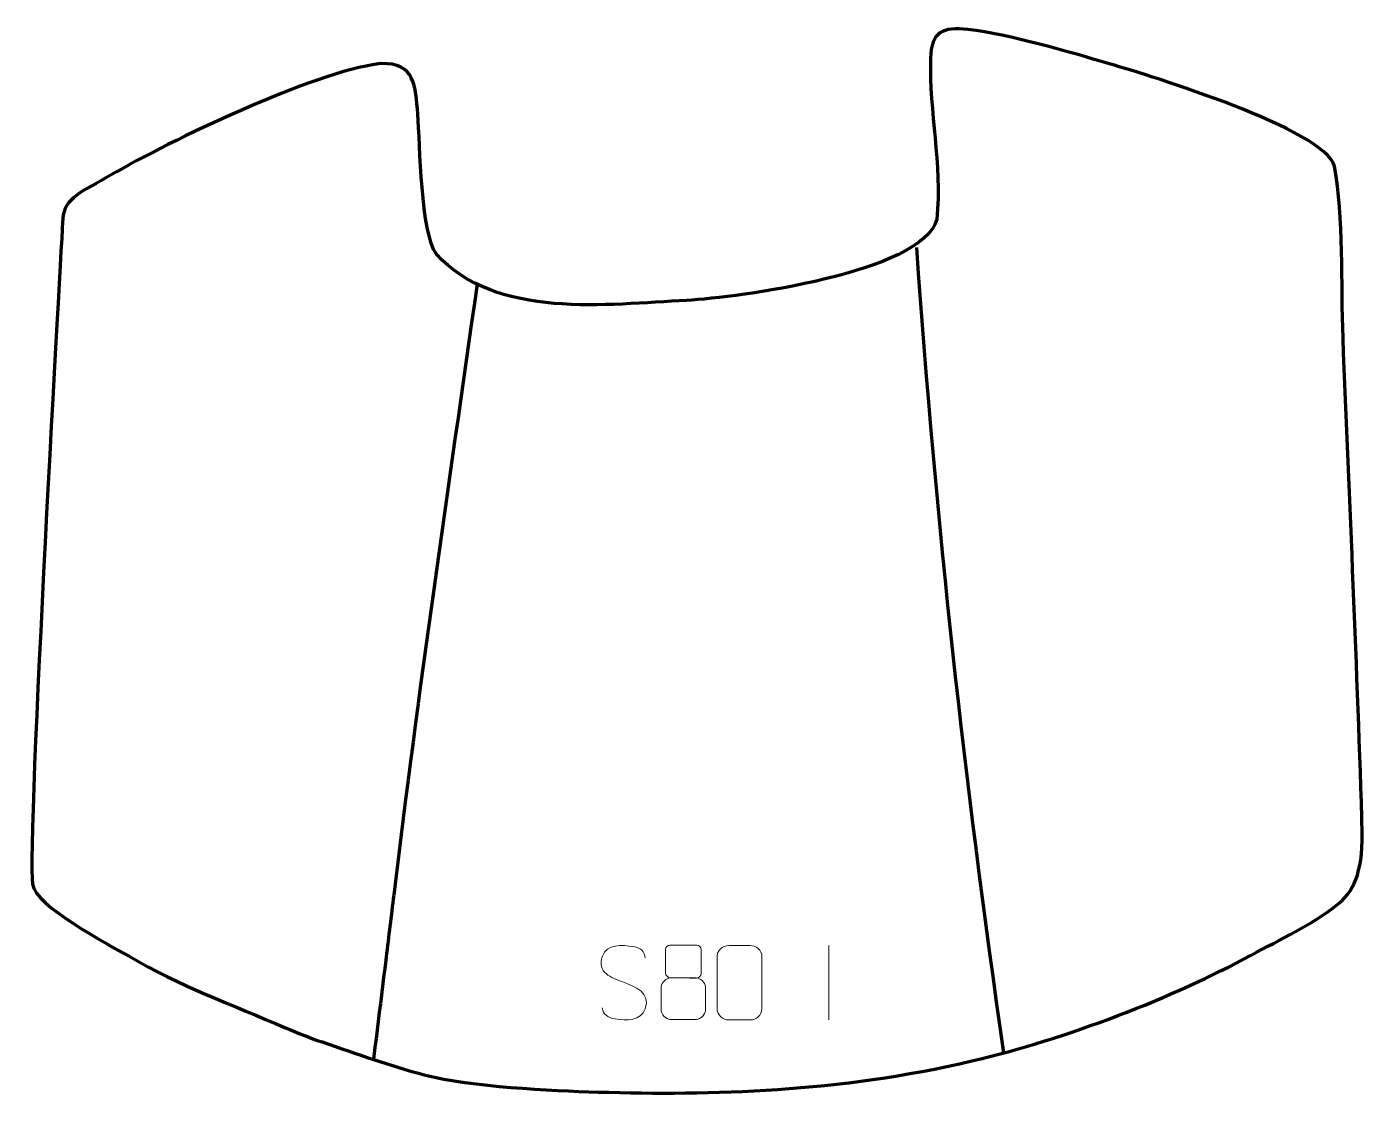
# Model space of a CAD drawing. Header units: millimetres. Extents: x 1013 to 1462, y 299 to 658.
import ezdxf

# ---------------------------------------------------------------- set-up
doc = ezdxf.new("R2010")
doc.units = ezdxf.units.MM
doc.header["$MEASUREMENT"] = 0
doc.layers.add('layer 1', color=7, linetype='Continuous')
doc.layers.add('layer 2', color=7, linetype='Continuous')

msp = doc.modelspace()

# ---------------------------------------------------------------- linework, layer by layer
at = {"layer": 'layer 1', "color": 142, "lineweight": 158}
msp.add_open_spline([(1312.1819, 583.9874), (1318.7273, 490.5282), (1328.2472, 405.8032), (1341.4374, 313.513)], degree=3, dxfattribs=at)
msp.add_open_spline([(1164.6062, 571.6804), (1154.9139, 503.3499), (1144.8338, 435.0923), (1136.5977, 366.5642), (1136.5977, 366.5642), (1135.7642, 359.6018), (1134.9232, 352.6409), (1134.0623, 345.6817), (1134.0623, 345.6817), (1132.7657, 335.2246), (1131.469, 324.7674), (1130.1724, 314.3103), (1130.1724, 314.3103), (1130.1724, 314.3103), (1129.8019, 311.3226), (1129.8019, 311.3226)], degree=3, knots=[0, 0, 0, 0, 0.2, 0.2, 0.2, 0.2, 0.4, 0.4, 0.4, 0.4, 0.6, 0.6, 0.6, 0.6, 1, 1, 1, 1], dxfattribs=at)
at = {"layer": 'layer 1', "color": 250, "lineweight": 9}
for points, knots in [([(1213.8674, 337.2907), (1209.6191, 338.7611), (1204.711, 340.5569), (1206.7161, 346.0772), (1206.7161, 346.0772), (1208.2196, 350.2171), (1213.4332, 349.8286), (1217.0368, 349.2275), (1217.0368, 349.2275), (1219.8974, 348.7503), (1220.7621, 347.5371), (1221.0727, 345.453)], [0, 0, 0, 0, 0.25, 0.25, 0.25, 0.25, 0.5, 0.5, 0.5, 0.5, 1, 1, 1, 1]), ([(1227.914, 348.3016), (1227.914, 346.0886), (1227.914, 342.4063), (1227.914, 340.193), (1227.914, 340.193), (1227.929, 339.6856), (1228.7364, 338.7542), (1229.4365, 338.7554), (1229.4365, 338.7554), (1232.4064, 338.7556), (1235.3766, 338.6707), (1238.347, 338.6704), (1238.347, 338.6704), (1239.1441, 338.6746), (1239.8648, 339.4649), (1239.8622, 340.1856), (1239.8622, 340.1856), (1239.8619, 342.4016), (1239.8619, 346.0863), (1239.8622, 348.3016), (1239.8622, 348.3016), (1239.8437, 349.0124), (1239.2323, 349.7728), (1238.3984, 349.7654), (1238.3984, 349.7654), (1235.3813, 349.7651), (1232.3644, 349.7651), (1229.3478, 349.7654), (1229.3478, 349.7654), (1228.7214, 349.773), (1227.8973, 349.062), (1227.914, 348.3016)], [0, 0, 0, 0, 0.11111111, 0.11111111, 0.11111111, 0.11111111, 0.22222222, 0.22222222, 0.22222222, 0.22222222, 0.33333333, 0.33333333, 0.33333333, 0.33333333, 0.44444444, 0.44444444, 0.44444444, 0.44444444, 0.55555556, 0.55555556, 0.55555556, 0.55555556, 0.66666667, 0.66666667, 0.66666667, 0.66666667, 0.77777778, 0.77777778, 0.77777778, 0.77777778, 1, 1, 1, 1]), ([(1249.1656, 349.5881), (1251.5317, 349.5881), (1253.8982, 349.5881), (1256.2647, 349.5881), (1256.2647, 349.5881), (1258.2452, 349.6237), (1260.2712, 348.1294), (1260.2983, 345.6873), (1260.2983, 345.6873), (1260.2979, 339.9299), (1260.2979, 334.1721), (1260.2983, 328.4139), (1260.2983, 328.4139), (1260.1562, 326.0863), (1258.4498, 324.604), (1256.2647, 324.5932), (1256.2647, 324.5932), (1253.8923, 324.5936), (1251.5199, 324.5936), (1249.1479, 324.5932), (1249.1479, 324.5932), (1247.1894, 324.4876), (1245.183, 326.3755), (1245.1944, 328.3965), (1245.1944, 328.3965), (1245.1948, 334.1771), (1245.1948, 339.9574), (1245.1944, 345.7372), (1245.1944, 345.7372), (1245.1987, 347.8792), (1246.9758, 349.6017), (1249.1656, 349.5881)], [0, 0, 0, 0, 0.11111111, 0.11111111, 0.11111111, 0.11111111, 0.22222222, 0.22222222, 0.22222222, 0.22222222, 0.33333333, 0.33333333, 0.33333333, 0.33333333, 0.44444444, 0.44444444, 0.44444444, 0.44444444, 0.55555556, 0.55555556, 0.55555556, 0.55555556, 0.66666667, 0.66666667, 0.66666667, 0.66666667, 0.77777778, 0.77777778, 0.77777778, 0.77777778, 1, 1, 1, 1]), ([(1213.8674, 337.2906), (1217.886, 335.6439), (1222.9155, 333.7556), (1221.0815, 328.3953), (1221.0815, 328.3953), (1219.6217, 324.1289), (1214.7109, 324.3856), (1210.9848, 324.9403), (1210.9848, 324.9403), (1208.2348, 325.3501), (1207.0139, 326.5636), (1206.6359, 328.6758)], [0, 0, 0, 0, 0.25, 0.25, 0.25, 0.25, 0.5, 0.5, 0.5, 0.5, 1, 1, 1, 1]), ([(1226.4552, 335.7834), (1226.4552, 332.6126), (1226.4552, 330.9105), (1226.4552, 327.7391), (1226.4552, 327.7391), (1226.4467, 326.5172), (1228.1446, 324.8245), (1229.3972, 324.816), (1229.3972, 324.816), (1232.3803, 324.8163), (1235.3636, 324.8163), (1238.347, 324.816), (1238.347, 324.816), (1239.6703, 324.8277), (1241.2907, 326.4493), (1241.2796, 327.7485), (1241.2796, 327.7485), (1241.2793, 330.9167), (1241.2793, 332.6155), (1241.2796, 335.7834), (1241.2796, 335.7834), (1241.2099, 337.1638), (1239.6321, 338.7424), (1238.3267, 338.7363), (1238.3267, 338.7363), (1235.3501, 338.736), (1232.3735, 338.736), (1229.3972, 338.7363), (1229.3972, 338.7363), (1228.3177, 338.7427), (1226.4714, 337.1638), (1226.4552, 335.7834)], [0, 0, 0, 0, 0.11111111, 0.11111111, 0.11111111, 0.11111111, 0.22222222, 0.22222222, 0.22222222, 0.22222222, 0.33333333, 0.33333333, 0.33333333, 0.33333333, 0.44444444, 0.44444444, 0.44444444, 0.44444444, 0.55555556, 0.55555556, 0.55555556, 0.55555556, 0.66666667, 0.66666667, 0.66666667, 0.66666667, 0.77777778, 0.77777778, 0.77777778, 0.77777778, 1, 1, 1, 1])]:
    msp.add_open_spline(points, degree=3, knots=knots, dxfattribs=at)
msp.add_open_spline([(1282.7463, 349.5759), (1282.7463, 349.5759), (1282.7463, 324.6018), (1282.7463, 324.6018)], degree=3, dxfattribs=at)
at = {"layer": 'layer 2', "color": 242, "lineweight": 158}
msp.add_open_spline([(1132.3314, 645.7468), (1143.8678, 646.1581), (1143.8404, 638.2229), (1144.703, 628.79), (1144.703, 628.79), (1145.4932, 618.6259), (1145.6446, 588.9018), (1150.9542, 581.7463), (1150.9542, 581.7463), (1171.0612, 559.7628), (1208.2397, 564.9065), (1235.0783, 566.2479), (1235.0783, 566.2479), (1251.89, 567.1923), (1314.0913, 575.4107), (1319.0264, 593.4076), (1319.0264, 593.4076), (1320.8219, 612.5582), (1316.4015, 629.1203), (1316.9026, 647.5457), (1316.9026, 647.5457), (1317.1439, 656.4182), (1320.9173, 658.1447), (1329.5815, 657.2133), (1329.5815, 657.2133), (1343.2695, 655.5756), (1363.6678, 649.6148), (1377.3326, 645.6032), (1377.3326, 645.6032), (1390.3405, 641.7846), (1449.5668, 623.6859), (1452.6057, 611.2296), (1452.6057, 611.2296), (1455.7306, 594.3278), (1454.7727, 571.471), (1455.4686, 553.689), (1455.4686, 553.689), (1457.6378, 498.2623), (1460.3187, 442.6453), (1461.9256, 387.2226), (1461.9256, 387.2226), (1461.9302, 373.8001), (1459.0567, 367.5877), (1453.2087, 363.0108), (1453.2087, 363.0108), (1444.935, 356.5354), (1434.4784, 351.75), (1424.5684, 346.377), (1424.5684, 346.377), (1398.3168, 332.1441), (1362.7976, 318.3079), (1330.8293, 310.8397), (1330.8293, 310.8397), (1285.8095, 300.3226), (1243.4087, 299.3125), (1205.3071, 300.4003), (1205.3071, 300.4003), (1189.2201, 300.8596), (1162.5209, 302.2083), (1147.2877, 306.1025), (1147.2877, 306.1025), (1134.8373, 309.2853), (1124.7182, 313.1263), (1112.5289, 317.2208), (1112.5289, 317.2208), (1108.2776, 318.6489), (1104.3512, 320.2499), (1100.2319, 322.0061), (1100.2319, 322.0061), (1082.5463, 329.5739), (1064.3591, 336.259), (1047.7095, 345.9738), (1047.7095, 345.9738), (1040.1093, 350.4085), (1016.2879, 362.7327), (1015.2742, 370.2045), (1015.2742, 370.2045), (1013.3381, 384.4755), (1025.1405, 587.4004), (1025.462, 593.6955), (1025.462, 593.6955), (1025.8201, 600.7077), (1032.1357, 602.7783), (1041.6561, 608.3523), (1041.6561, 608.3523), (1060.7068, 619.5062), (1110.3061, 643.1855), (1131.4998, 645.6501), (1131.4998, 645.6501), (1131.4998, 645.6501), (1132.3314, 645.7468), (1132.3314, 645.7468)], degree=3, knots=[0, 0, 0, 0, 0.04166667, 0.04166667, 0.04166667, 0.04166667, 0.08333333, 0.08333333, 0.08333333, 0.08333333, 0.125, 0.125, 0.125, 0.125, 0.16666667, 0.16666667, 0.16666667, 0.16666667, 0.20833333, 0.20833333, 0.20833333, 0.20833333, 0.25, 0.25, 0.25, 0.25, 0.29166667, 0.29166667, 0.29166667, 0.29166667, 0.33333333, 0.33333333, 0.33333333, 0.33333333, 0.375, 0.375, 0.375, 0.375, 0.41666667, 0.41666667, 0.41666667, 0.41666667, 0.45833333, 0.45833333, 0.45833333, 0.45833333, 0.5, 0.5, 0.5, 0.5, 0.54166667, 0.54166667, 0.54166667, 0.54166667, 0.58333333, 0.58333333, 0.58333333, 0.58333333, 0.625, 0.625, 0.625, 0.625, 0.66666667, 0.66666667, 0.66666667, 0.66666667, 0.70833333, 0.70833333, 0.70833333, 0.70833333, 0.75, 0.75, 0.75, 0.75, 0.79166667, 0.79166667, 0.79166667, 0.79166667, 0.83333333, 0.83333333, 0.83333333, 0.83333333, 0.875, 0.875, 0.875, 0.875, 0.91666667, 0.91666667, 0.91666667, 0.91666667, 1, 1, 1, 1], dxfattribs=at)

doc.saveas('drawing.dxf')
